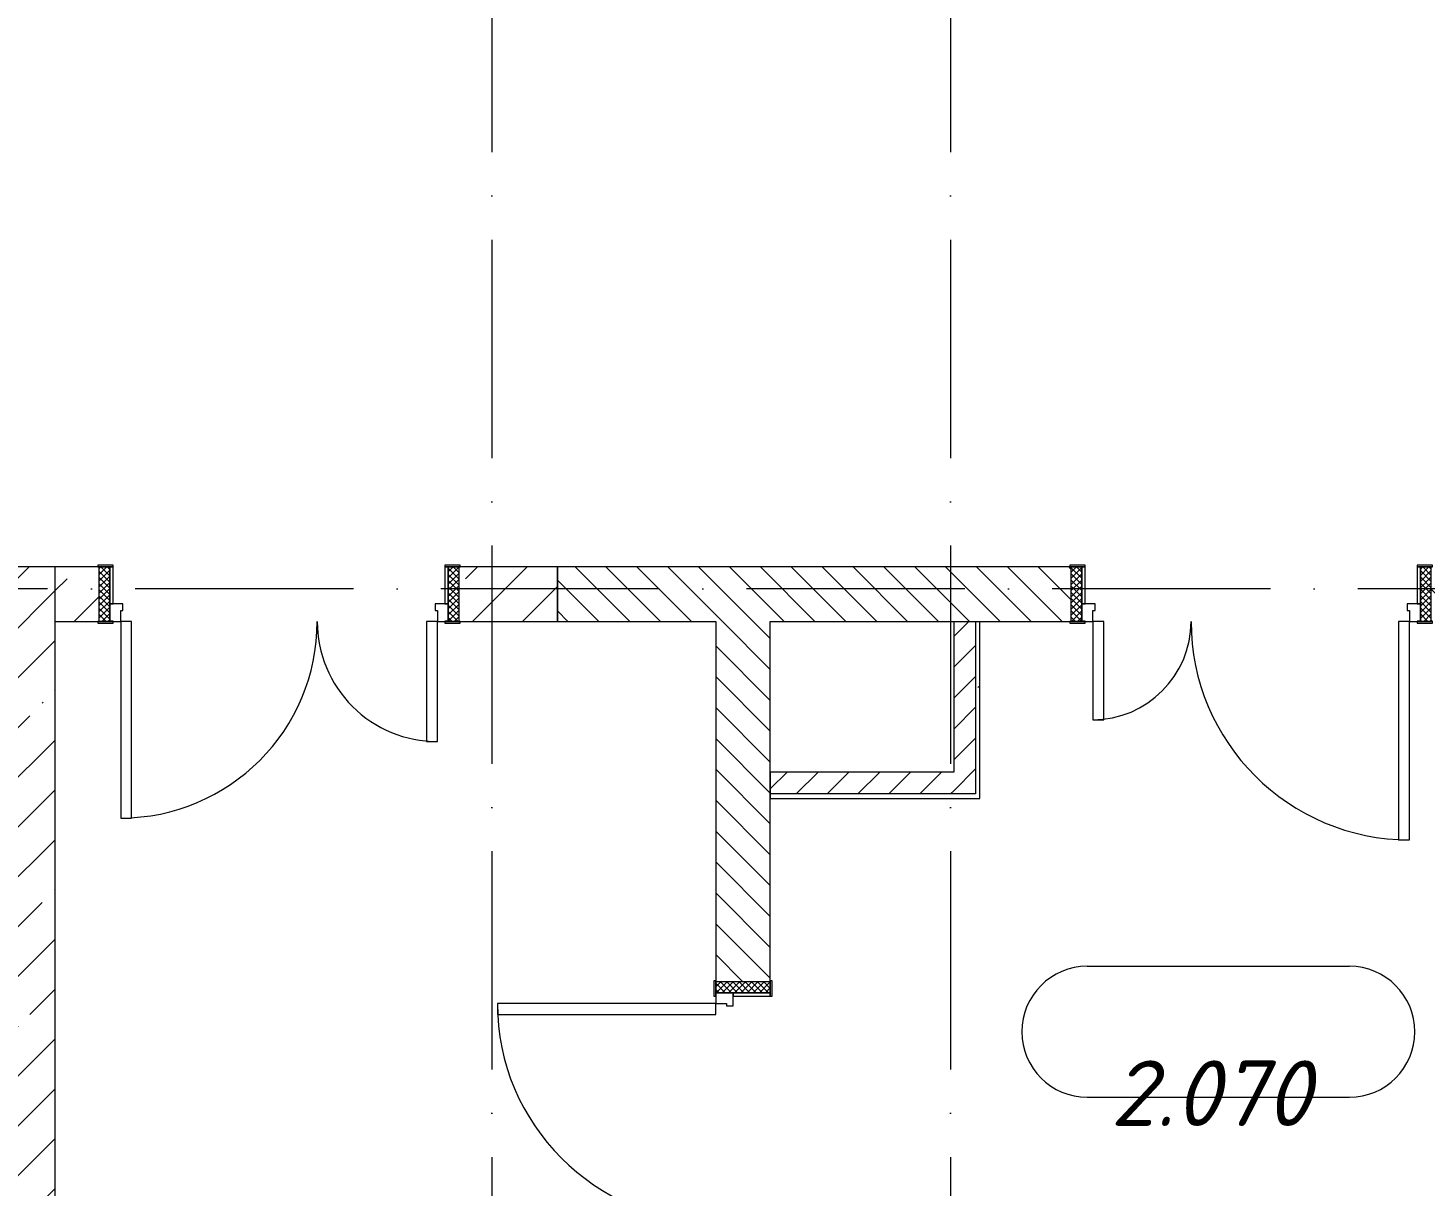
# Model space of a CAD drawing. Header units: millimetres. Extents: x -6467 to 105918, y -7090 to 92481.
# Drawn here: x 66825 to 73224, y 60346 to 65649 of the extents above; entities that cross this region are included whole.
import ezdxf

# ---------------------------------------------------------------- set-up
doc = ezdxf.new("R2010")
doc.units = ezdxf.units.MM
doc.linetypes.add('50_200_ШТРИХ_1Т_ш5_п1_п1_', pattern=[1400, 1000, -200, 0, -200])
for name, color, linetype, lineweight, true_color in [('A-AREA-IDEN-1', 7, 'Continuous', 9, 0xaaaaaa), ('I-WALL-1', 7, 'Continuous', 5, 0x787878), ('Оси-3', 7, '50_200_ШТРИХ_1Т_ш5_п1_п1_', 9, 0xaaaaaa)]:
    doc.layers.add(name, color=color, linetype=linetype, lineweight=lineweight, true_color=true_color)
for name, color, linetype, lineweight in [('A-DOOR', 7, 'Continuous', 9), ('A-DOOR-2', 7, 'Continuous', 5), ('A-DOOR-FRAM', 7, 'Continuous', 9), ('A-DOOR-FRAM-2', 7, 'Continuous', 5), ('A-WALL', 7, 'Continuous', 5), ('A-WALL-FNSH-1', 7, 'Continuous', 5), ('I-WALL', 7, 'Continuous', 5)]:
    doc.layers.add(name, color=color, linetype=linetype, lineweight=lineweight)
doc.styles.add('ISOCPEUR_I', font='isocpeui.ttf', dxfattribs={"height": 300})
pattern_1 = [(45, (0, 0), (-228.0985, 228.0985), []), (45, (228.1, 0), (-228.0985, 228.0985), [403.225, -80.645, 6.706, -73.939])]
pattern_2 = [(135, (0, 0), (-70.71068, -70.71068), [])]
pattern_3 = [(135, (1501.41, 189.685), (-14.14214, -14.14214), []), (225, (1501.41, 189.685), (14.14214, -14.14214), [])]
pattern_4 = [(45, (-621.384, 189.685), (-14.1421, 14.1421), []), (135, (-621.384, 189.685), (-14.1421, -14.1421), [])]
pattern_5 = [(0, (0, 0), (406.4, 101.6), [6.706, -298.094, 6.706, -298.094, -1625.6]), (0, (0, 0), (406.4, 101.6), [-609.6, 6.706, -602.894, 6.706, -298.094, -711.2]), (0, (0, 0), (406.4, 101.6), [-1524, 6.706, -196.494, 6.706, -501.294]), (120, (152.4, 50.8), (-291.18818, 301.15272), [6.706, -298.094, 6.706, -298.094, -1625.6]), (120, (152.4, 50.8), (-291.18818, 301.15272), [-609.6, 6.706, -602.894, 6.706, -298.094, -711.2]), (120, (152.4, 50.8), (-291.18818, 301.15272), [-1524, 6.706, -196.494, 6.706, -501.294]), (240, (203.2, 254), (-115.21182, -402.75272), [6.706, -298.094, 6.706, -298.094, -1625.6]), (240, (203.2, 254), (-115.21182, -402.75272), [-609.6, 6.706, -602.894, 6.706, -298.094, -711.2]), (240, (203.2, 254), (-115.21182, -402.75272), [-1524, 6.706, -196.494, 6.706, -501.294])]
pattern_6 = [(45, (0, 0), (-70.71068, 70.71068), [])]

# ---------------------------------------------------------------- blocks, each defined once
blk = doc.blocks.new('110_Дверь_СКБ_2Ст_Внутренняя1 - СОШ_Д-01_Дв_1650_1350_x2100h_Лестничная клетка _из коридора_ EIS60_90-25230278-АИ_План этажа Радиаторы_2')
at = {"layer": 'A-DOOR-2'}
h = blk.add_hatch(dxfattribs=at)
h.set_pattern_fill('FP_118', color=256, style=0, pattern_type=2)
h.set_pattern_definition(pattern_3)
h.paths.add_polyline_path([(837.5, 125), (787.5, 125), (787.5, -125), (837.5, -125)])
at = {"layer": 'A-DOOR-FRAM-2'}
h = blk.add_hatch(dxfattribs=at)
h.set_pattern_fill('FP_119', color=256, style=0, pattern_type=2)
h.set_pattern_definition(pattern_4)
h.paths.add_polyline_path([(-762.5, 125), (-812.5, 125), (-812.5, -125), (-762.5, -125)])
at = {"layer": 'A-DOOR'}
for p, q in [((737.5, 1025), (687.5, 1025)), ((687.5, 1025), (687.5, 125)), ((737.5, 125), (737.5, 1025)), ((-712.5, 675), (-712.5, 125)), ((-662.5, 675), (-712.5, 675)), ((-662.5, 125), (-662.5, 675)), ((-712.5, 125), (-662.5, 125)), ((687.5, 125), (737.5, 125))]:
    blk.add_line(p, q, dxfattribs=at)
at = {"layer": 'A-DOOR-2'}
for centre, radius, start, end in [((737.5, 125), 900, 90, 180), ((-712.5, 125), 550, 360, 90)]:
    blk.add_arc(centre, radius, start, end, dxfattribs=at)
at = {"layer": 'A-DOOR-FRAM'}
for p, q in [((-747.5, 133), (-817.5, 133)), ((-817.5, 133), (-817.5, 125)), ((-747.5, 125), (-747.5, 133)), ((842.5, 133), (772.5, 133)), ((772.5, 133), (772.5, 125)), ((842.5, 125), (842.5, 133)), ((-817.5, 125), (-747.5, 125)), ((-762.5, 125), (-812.5, 125)), ((-812.5, 125), (-812.5, -125)), ((-712.5, 125), (-762.5, 125)), ((-762.5, 125), (-762.5, 45)), ((-762.5, -125), (-762.5, 125)), ((-747.5, 125), (-762.5, 125)), ((-762.5, 125), (-762.5, 124)), ((-762.5, 124), (-747.5, 124)), ((-747.5, 124), (-747.5, 125)), ((-712.5, 75), (-712.5, 125)), ((-702.5, 75), (-712.5, 75)), ((-702.5, 45), (-702.5, 75)), ((737.5, 75), (727.5, 75)), ((727.5, 75), (727.5, 45)), ((737.5, 125), (737.5, 75)), ((787.5, 125), (737.5, 125)), ((787.5, 125), (772.5, 125)), ((772.5, 125), (772.5, 124)), ((772.5, 125), (842.5, 125)), ((772.5, 124), (787.5, 124)), ((787.5, 45), (787.5, 125)), ((837.5, 125), (787.5, 125)), ((787.5, 125), (787.5, -125)), ((787.5, 124), (787.5, 125)), ((837.5, -125), (837.5, 125)), ((-762.5, 45), (-702.5, 45)), ((-747.5, 45), (-762.5, 45)), ((-762.5, 45), (-762.5, -125)), ((-747.5, -125), (-747.5, 45)), ((727.5, 45), (787.5, 45)), ((787.5, 45), (772.5, 45)), ((772.5, 45), (772.5, -125)), ((787.5, -125), (787.5, 45)), ((-747.5, -125), (-817.5, -125)), ((-817.5, -125), (-817.5, -133)), ((-812.5, -125), (-762.5, -125)), ((-762.5, -125), (-747.5, -125)), ((-747.5, -133), (-747.5, -125)), ((772.5, -125), (787.5, -125)), ((842.5, -125), (772.5, -125)), ((772.5, -125), (772.5, -133)), ((787.5, -125), (837.5, -125)), ((842.5, -133), (842.5, -125)), ((-817.5, -133), (-747.5, -133)), ((772.5, -133), (842.5, -133))]:
    blk.add_line(p, q, dxfattribs=at)
blk = doc.blocks.new('110_Дверь_СКБ_2Ст_Внутренняя1 - СОШ_Д-01_Дв_1350x2100h_Лестничная клетка_EIS60-25547084-АИ_План этажа Радиаторы_2')
at = {"layer": 'A-DOOR-2'}
h = blk.add_hatch(dxfattribs=at)
h.set_pattern_fill('FP_118', color=256, style=0, pattern_type=2)
h.set_pattern_definition(pattern_3)
h.paths.add_polyline_path([(837.5, 125), (787.5, 125), (787.5, -125), (837.5, -125)])
at = {"layer": 'A-DOOR-FRAM-2'}
h = blk.add_hatch(dxfattribs=at)
h.set_pattern_fill('FP_119', color=256, style=0, pattern_type=2)
h.set_pattern_definition(pattern_4)
h.paths.add_polyline_path([(-762.5, 125), (-812.5, 125), (-812.5, -125), (-762.5, -125)])
at = {"layer": 'A-DOOR'}
for p, q in [((-712.5, 1125), (-712.5, 125)), ((-662.5, 1125), (-712.5, 1125)), ((-662.5, 125), (-662.5, 1125)), ((737.5, 575), (687.5, 575)), ((687.5, 575), (687.5, 125)), ((737.5, 125), (737.5, 575)), ((-712.5, 125), (-662.5, 125)), ((687.5, 125), (737.5, 125))]:
    blk.add_line(p, q, dxfattribs=at)
at = {"layer": 'A-DOOR-2'}
for centre, radius, start, end in [((-712.5, 125), 1000, 0, 90), ((737.5, 125), 450, 90, 180)]:
    blk.add_arc(centre, radius, start, end, dxfattribs=at)
at = {"layer": 'A-DOOR-FRAM'}
for p, q in [((-747.5, 133), (-817.5, 133)), ((-817.5, 133), (-817.5, 125)), ((-747.5, 125), (-747.5, 133)), ((842.5, 133), (772.5, 133)), ((772.5, 133), (772.5, 125)), ((842.5, 125), (842.5, 133)), ((-817.5, 125), (-747.5, 125)), ((-762.5, 125), (-812.5, 125)), ((-812.5, 125), (-812.5, -125)), ((-712.5, 125), (-762.5, 125)), ((-762.5, 125), (-762.5, 45)), ((-762.5, -125), (-762.5, 125)), ((-747.5, 125), (-762.5, 125)), ((-762.5, 125), (-762.5, 124)), ((-762.5, 124), (-747.5, 124)), ((-747.5, 124), (-747.5, 125)), ((-712.5, 75), (-712.5, 125)), ((-702.5, 75), (-712.5, 75)), ((-702.5, 45), (-702.5, 75)), ((737.5, 75), (727.5, 75)), ((727.5, 75), (727.5, 45)), ((737.5, 125), (737.5, 75)), ((787.5, 125), (737.5, 125)), ((787.5, 125), (772.5, 125)), ((772.5, 125), (772.5, 124)), ((772.5, 125), (842.5, 125)), ((772.5, 124), (787.5, 124)), ((787.5, 45), (787.5, 125)), ((837.5, 125), (787.5, 125)), ((787.5, 125), (787.5, -125)), ((787.5, 124), (787.5, 125)), ((837.5, -125), (837.5, 125)), ((-762.5, 45), (-702.5, 45)), ((-747.5, 45), (-762.5, 45)), ((-762.5, 45), (-762.5, -125)), ((-747.5, -125), (-747.5, 45)), ((727.5, 45), (787.5, 45)), ((787.5, 45), (772.5, 45)), ((772.5, 45), (772.5, -125)), ((787.5, -125), (787.5, 45)), ((-747.5, -125), (-817.5, -125)), ((-817.5, -125), (-817.5, -133)), ((-812.5, -125), (-762.5, -125)), ((-762.5, -125), (-747.5, -125)), ((-747.5, -133), (-747.5, -125)), ((772.5, -125), (787.5, -125)), ((842.5, -125), (772.5, -125)), ((772.5, -125), (772.5, -133)), ((787.5, -125), (837.5, -125)), ((842.5, -133), (842.5, -125)), ((-817.5, -133), (-747.5, -133)), ((772.5, -133), (842.5, -133))]:
    blk.add_line(p, q, dxfattribs=at)
blk = doc.blocks.new('110_Дверь_СКБ_2Ст_Внутренняя1 - СОШ_Д-01_Дв_1350x2100h_Лестничная клетка_EIS60-25547447-АИ_План этажа Радиаторы_2')
at = {"layer": 'A-DOOR-2'}
h = blk.add_hatch(dxfattribs=at)
h.set_pattern_fill('FP_118', color=256, style=0, pattern_type=2)
h.set_pattern_definition(pattern_3)
h.paths.add_polyline_path([(787.5, -125), (837.5, -125), (837.5, 125), (787.5, 125)])
at = {"layer": 'A-DOOR-FRAM-2'}
h = blk.add_hatch(dxfattribs=at)
h.set_pattern_fill('FP_119', color=256, style=0, pattern_type=2)
h.set_pattern_definition(pattern_4)
h.paths.add_polyline_path([(-812.5, -125), (-762.5, -125), (-762.5, 125), (-812.5, 125)])
at = {"layer": 'A-DOOR'}
for p, q in [((737.5, 1125), (687.5, 1125)), ((687.5, 1125), (687.5, 125)), ((737.5, 125), (737.5, 1125)), ((-712.5, 575), (-712.5, 125)), ((-662.5, 575), (-712.5, 575)), ((-662.5, 125), (-662.5, 575)), ((-712.5, 125), (-662.5, 125)), ((687.5, 125), (737.5, 125))]:
    blk.add_line(p, q, dxfattribs=at)
at = {"layer": 'A-DOOR-2'}
for centre, radius, start, end in [((737.5, 125), 1000, 90, 180), ((-712.5, 125), 450, 0, 90)]:
    blk.add_arc(centre, radius, start, end, dxfattribs=at)
at = {"layer": 'A-DOOR-FRAM'}
for p, q in [((-747.5, 133), (-817.5, 133)), ((-817.5, 133), (-817.5, 125)), ((-747.5, 125), (-747.5, 133)), ((842.5, 133), (772.5, 133)), ((772.5, 133), (772.5, 125)), ((842.5, 125), (842.5, 133)), ((-817.5, 125), (-747.5, 125)), ((-762.5, 125), (-812.5, 125)), ((-812.5, 125), (-812.5, -125)), ((-712.5, 125), (-762.5, 125)), ((-762.5, 125), (-762.5, 45)), ((-762.5, -125), (-762.5, 125)), ((-747.5, 125), (-762.5, 125)), ((-762.5, 125), (-762.5, 124)), ((-762.5, 124), (-747.5, 124)), ((-747.5, 124), (-747.5, 125)), ((-712.5, 75), (-712.5, 125)), ((-702.5, 75), (-712.5, 75)), ((-702.5, 45), (-702.5, 75)), ((737.5, 75), (727.5, 75)), ((727.5, 75), (727.5, 45)), ((737.5, 125), (737.5, 75)), ((787.5, 125), (737.5, 125)), ((787.5, 125), (772.5, 125)), ((772.5, 125), (772.5, 124)), ((772.5, 125), (842.5, 125)), ((772.5, 124), (787.5, 124)), ((787.5, 45), (787.5, 125)), ((837.5, 125), (787.5, 125)), ((787.5, 125), (787.5, -125)), ((787.5, 124), (787.5, 125)), ((837.5, -125), (837.5, 125)), ((-762.5, 45), (-702.5, 45)), ((-747.5, 45), (-762.5, 45)), ((-762.5, 45), (-762.5, -125)), ((-747.5, -125), (-747.5, 45)), ((727.5, 45), (787.5, 45)), ((787.5, 45), (772.5, 45)), ((772.5, 45), (772.5, -125)), ((787.5, -125), (787.5, 45)), ((-747.5, -125), (-817.5, -125)), ((-817.5, -125), (-817.5, -133)), ((-812.5, -125), (-762.5, -125)), ((-762.5, -125), (-747.5, -125)), ((-747.5, -133), (-747.5, -125)), ((772.5, -125), (787.5, -125)), ((842.5, -125), (772.5, -125)), ((772.5, -125), (772.5, -133)), ((787.5, -125), (837.5, -125)), ((842.5, -133), (842.5, -125)), ((-817.5, -133), (-747.5, -133)), ((772.5, -133), (842.5, -133))]:
    blk.add_line(p, q, dxfattribs=at)
blk = doc.blocks.new('AAR_СКБ_Марка_помещения_1_5 ммп - Номер-27962133-АИ_План этажа Радиаторы_2')
at = {"layer": 'A-AREA-IDEN-1'}
for p, q in [((-2.987, 3), (3.013, 3)), ((-2.987, 0), (3.013, 0))]:
    blk.add_line(p, q, dxfattribs=at)
for centre, start, end in [((-2.987, 1.5), 90, 270), ((3.013, 1.5), 270, 90)]:
    blk.add_arc(centre, 1.5, start, end, dxfattribs=at)

msp = doc.modelspace()

# ---------------------------------------------------------------- hatches: boundary and pattern name
at = {"layer": 'A-WALL'}
h = msp.add_hatch(dxfattribs=at)
h.set_pattern_fill('FP_1', color=256, style=0, pattern_type=2)
h.set_pattern_definition(pattern_1)
h.paths.add_polyline_path([(66950, 55681), (66950, 63181), (66700, 63181), (66700, 55681), (66776.9, 55681)])
h = msp.add_hatch(dxfattribs=at)
h.set_pattern_fill('FP_1', color=256, style=0, pattern_type=2)
h.set_pattern_definition(pattern_1)
h.paths.add_polyline_path([(68805, 62931), (69250, 62931), (69250, 63181), (68800, 63181), (68800, 62931)])
h.paths.add_polyline_path([(67150, 62931), (67150, 63181), (66950, 63181), (66950, 62931), (67145, 62931)])
at = {"layer": 'I-WALL'}
h = msp.add_hatch(dxfattribs=at)
h.set_pattern_fill('FP_2', color=256, style=0, pattern_type=2)
h.set_pattern_definition(pattern_2)
h.paths.add_polyline_path([(74450, 62931), (74450, 63181), (73252, 63181), (73252, 62931), (74251.4, 62931)])
h.paths.add_polyline_path([(71602, 62931), (71602, 63181), (69250, 63181), (69250, 62931), (71597, 62931)])
h = msp.add_hatch(dxfattribs=at)
h.set_pattern_fill('FP_2', color=256, style=0, pattern_type=2)
h.set_pattern_definition(pattern_2)
h.paths.add_polyline_path([(70225, 59081), (70225, 59631), (69975, 59631), (69975, 59081)])
h.paths.add_polyline_path([(70225, 61281), (70225, 62931), (69975, 62931), (69975, 61281)])
h = msp.add_hatch(dxfattribs=at)
h.set_pattern_fill('FP_4', color=256, style=0, pattern_type=2)
h.set_pattern_definition(pattern_6)
h.paths.add_polyline_path([(71165, 62141), (71165, 62931), (71065, 62931), (71065, 62141)])
h = msp.add_hatch(dxfattribs=at)
h.set_pattern_fill('FP_4', color=256, style=0, pattern_type=2)
h.set_pattern_definition(pattern_6)
h.paths.add_polyline_path([(70225, 62141), (71065, 62141), (71065, 62241), (70225, 62241)])
at = {"layer": 'I-WALL-1'}
h = msp.add_hatch(dxfattribs=at)
h.set_pattern_fill('FP_3', color=256, style=0, pattern_type=2)
h.set_pattern_definition(pattern_5)
h.paths.add_polyline_path([(71185, 62121), (71185, 62931), (71165, 62931), (71165, 62121)])
h = msp.add_hatch(dxfattribs=at)
h.set_pattern_fill('FP_3', color=256, style=0, pattern_type=2)
h.set_pattern_definition(pattern_5)
h.paths.add_polyline_path([(71165, 62121), (71165, 62141), (70225, 62141), (70225, 62121), (71065, 62121)])

# ---------------------------------------------------------------- linework, layer by layer
at = {"layer": 'A-WALL'}
for p, q in [((66950, 63181), (66700, 63181)), ((66950, 55681), (66950, 63181)), ((67145, 63181), (66950, 63181)), ((71597, 63181), (68805, 63181)), ((69250, 62931), (69250, 63181)), ((69250, 63181), (69250, 62931)), ((66950, 62931), (67145, 62931)), ((68805, 62931), (69975, 62931)), ((69975, 62931), (69975, 61286)), ((70225, 62931), (71597, 62931)), ((70225, 61286), (70225, 62931)), ((71165, 62931), (71165, 62141)), ((71165, 62141), (70225, 62141))]:
    msp.add_line(p, q, dxfattribs=at)
at = {"layer": 'A-WALL-FNSH-1'}
for p, q in [((71065, 62931), (71065, 62241)), ((71185, 62121), (71185, 62931)), ((71065, 62241), (70225, 62241)), ((70225, 62241), (70225, 62121)), ((70225, 62121), (71185, 62121))]:
    msp.add_line(p, q, dxfattribs=at)
at = {"layer": 'Оси-3'}
for p, q in [((68950, 91281), (68950, -5889.7)), ((71050, 91281), (71050, -5889.7)), ((104718, 63081), (-5267.3, 63081))]:
    msp.add_line(p, q, dxfattribs=at)

# ---------------------------------------------------------------- block references
at = {"layer": 'A-AREA-IDEN-1', "xscale": 199.9999999999999, "yscale": 199.9999999999999, "zscale": 199.9999999999999}
msp.add_blockref('AAR_СКБ_Марка_помещения_1_5 ммп - Номер-27962133-АИ_План этажа Радиаторы_2', (72274.2, 60752.4), dxfattribs=at)
at = {"layer": 'A-DOOR-2'}
for name, p, rotation in [('110_Дверь_СКБ_2Ст_Внутренняя1 - СОШ_Д-01_Дв_1650_1350_x2100h_Лестничная клетка _из коридора_ EIS60_90-25230278-АИ_План этажа Радиаторы_2', (67987.5, 63056), 180), ('110_Дверь_СКБ_2Ст_Внутренняя1 - СОШ_Д-01_Дв_1350x2100h_Лестничная клетка_EIS60-25547084-АИ_План этажа Радиаторы_2', (72439.5, 63056), 180), ('110_Дверь_СКБ_2Ст_Внутренняя1 - СОШ_Д-01_Дв_1350x2100h_Лестничная клетка_EIS60-25547447-АИ_План этажа Радиаторы_2', (70100, 60443.5), 89.9999999999999)]:
    msp.add_blockref(name, p, dxfattribs=dict(at, rotation=rotation))

# ---------------------------------------------------------------- texts
at = {"layer": 'A-AREA-IDEN-1', "insert": (72239.4, 60621), "char_height": 300, "width": 952, "attachment_point": 8, "line_spacing_factor": 1.139951, "style": 'ISOCPEUR_I'}
msp.add_mtext('\\pt2540.001,5079.999,7620,10160.001,12699.999,15240,17780.001,20319.999,22860,25400.001,27939.999,30480,33020.001,35559.999,38100,40640.001,43179.999,45720,48260.001,50799.999,53340,55880.001,58419.999,60960,63500.001,66039.999,68580,71120.001,73659.999,76200,78740.001,81279.999;2.070', dxfattribs=at)

doc.saveas('drawing.dxf')
